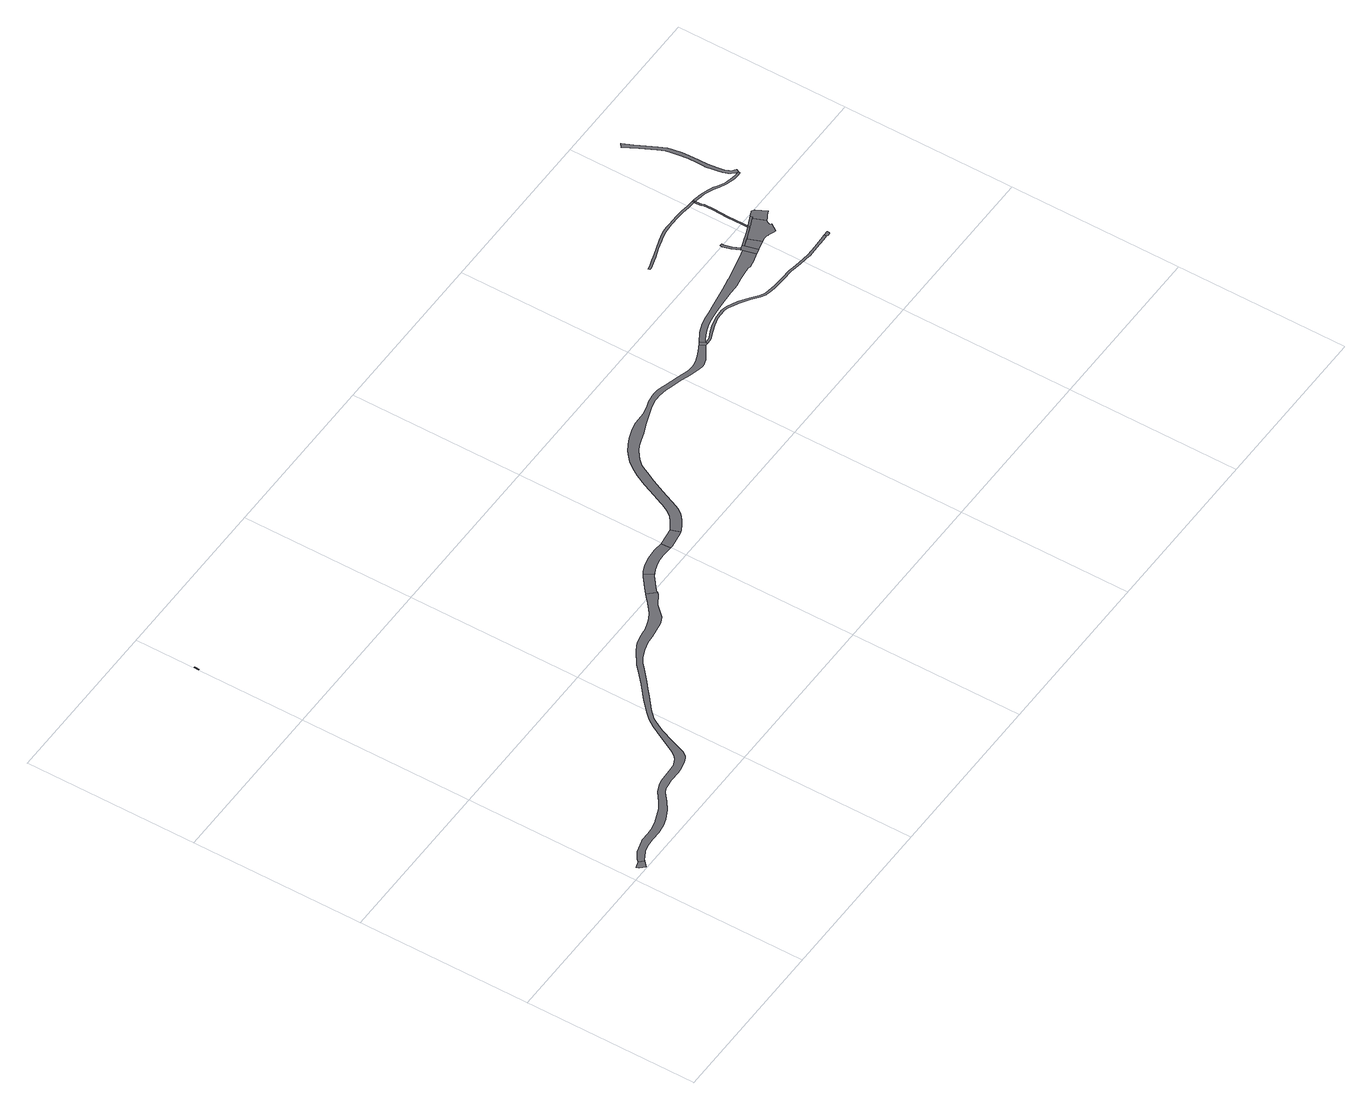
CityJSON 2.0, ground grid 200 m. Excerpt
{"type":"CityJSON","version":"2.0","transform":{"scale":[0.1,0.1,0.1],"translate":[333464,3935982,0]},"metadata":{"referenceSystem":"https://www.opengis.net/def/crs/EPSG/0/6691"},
"CityObjects":{
"road1":{"type":"Road","geometry":[{"type":"MultiSurface","lod":"1","boundaries":[[[0,1,2,3,4,5]]]}]},
"road2":{"type":"Road","geometry":[{"type":"MultiSurface","lod":"1","boundaries":[[[6,7,8,9]]]}]},
"road3":{"type":"Road","attributes":{"function":"2","RoadStructureAttribute.sectionType":"1"},"geometry":[{"type":"MultiSurface","lod":"1","boundaries":[[[10,11,12,13,14,15,16,17,18,19,20,21,22,23,24,25,26,27,28,29,30,31,32,33,34,35,36,37,38,39,40,41,42,43,44,45,46,47,48,49,50,51,52,53,54,55,56,57,58,59,60,61,62,63,64,65,66,67,68,69,70,71,72,73,74,75,76,77,78,79,80,81,82,83,84,85,86,87,88,89,90,91,92,93,94,95,96,2,1]]]}]},
"road4":{"type":"Road","attributes":{"function":"2"},"geometry":[{"type":"MultiSurface","lod":"1","boundaries":[[[54,97,98,99,100,101,102,103,55]]]}]},
"road5":{"type":"Road","attributes":{"function":"2","RoadStructureAttribute.sectionType":"1"},"geometry":[{"type":"MultiSurface","lod":"1","boundaries":[[[104,105,106,107,108,109,110,111,112,113,114,115,116,117,101,100]]]}]},
"road6":{"type":"Road","attributes":{"function":"2"},"geometry":[{"type":"MultiSurface","lod":"1","boundaries":[[[118,110,109,119,120,121,122]]]}]},
"road7":{"type":"Road","attributes":{"function":"2","RoadStructureAttribute.sectionType":"1"},"geometry":[{"type":"MultiSurface","lod":"1","boundaries":[[[121,123,124,125,126,127,128,129,130,131,132,133,134,135,136,137,138,139,140,141,142,143,144,145,146,147,148,149,150,151,152,153,154,155,156,157,158,159,160,161,162,163,164,165,166,167,168,169,170,171,172,173,174,175,176,177,178,179,180,181,182,183,184,185,186,187,188,189,190,191,192,193,194,195,196,197,198,199,200,201,202,203,204,205,206,122]]]}]},
"road8":{"type":"Road","geometry":[{"type":"MultiSurface","lod":"1","boundaries":[[[207,208,165,164,209]]]}]},
"road9":{"type":"Road","attributes":{"function":"2","RoadStructureAttribute.sectionType":"1"},"geometry":[{"type":"MultiSurface","lod":"1","boundaries":[[[210,211,212,213,214,215,216,217,218,219,220,221,222,223,224,225,226,208,207,227,228,229,230,231,232,233,234,235,236,237,238,239,240,241,242,243,244,245,246,247]]]}]},
"road10":{"type":"Road","attributes":{"RoadStructureAttribute.sectionType":"1"},"geometry":[{"type":"MultiSurface","lod":"1","boundaries":[[[248,249,250,251,252,253,254,255,256,257,258,259,260,261,262,263,264,265,266,267,268,269,270,271,272,273,274,275,276,277,278,279,280,281,282,283,284,285,286,287,288,289,290,291,292,293,294,295,296,297,298,299,300,301,302,303,207,209]]]}]},
"road11":{"type":"Road","attributes":{"RoadStructureAttribute.sectionType":"1"},"geometry":[{"type":"MultiSurface","lod":"1","boundaries":[[[304,305,306,307,308,309,310,311,312,313,314,315,316,317,318,319,320,321,322,323,324,325,326,327,328,329,330,331,332,333,334,335,336,337]]]}]},
"road12":{"type":"Road","attributes":{"RoadStructureAttribute.sectionType":"1"},"geometry":[{"type":"MultiSurface","lod":"1","boundaries":[[[338,339,340,341,342,343,344,345,346,347,348]]]}]},
"road13":{"type":"Road","geometry":[{"type":"MultiSurface","lod":"1","boundaries":[[[347,349,247,246,350,351,352,353,354,355,356,348]]]}]},
"road14":{"type":"Road","attributes":{"function":"2","RoadStructureAttribute.sectionType":"1"},"geometry":[{"type":"MultiSurface","lod":"1","boundaries":[[[357,358,352,351,359,360]]]}]},
"road15":{"type":"Road","attributes":{"RoadStructureAttribute.sectionType":"1"},"geometry":[{"type":"MultiSurface","lod":"1","boundaries":[[[361,362,363,364,365,354,353,366,367,368,369,370]]]}]},
"road16":{"type":"Road","geometry":[{"type":"MultiSurface","lod":"1","boundaries":[[[371,372,373,374,375,376,377,378,379,380,381,382,383,384,385,386,387,388,389,390,357,360]]]}]},
"road17":{"type":"Road","geometry":[{"type":"MultiSurface","lod":"1","boundaries":[[[391,392,393,361,370]]]}]},
"road18":{"type":"Road","attributes":{"RoadStructureAttribute.sectionType":"1"},"geometry":[{"type":"MultiSurface","lod":"1","boundaries":[[[394,395,396,397,398,399,400,401,402,403,404,405,406,392,391]]]}]},
"road19":{"type":"Road","attributes":{"RoadStructureAttribute.sectionType":"1"},"geometry":[{"type":"MultiSurface","lod":"1","boundaries":[[[407,408,409,410,411,412,413,414,393,392,415,416,417,418,419,420,421,422,423,337]]]}]},
"road20":{"type":"Road","geometry":[{"type":"MultiSurface","lod":"1","boundaries":[[[424,275,274,425,426,427,428,429]]]}]},
"road21":{"type":"Road","geometry":[{"type":"MultiSurface","lod":"1","boundaries":[[[423,430,304,337]]]}]},
"road22":{"type":"Road","geometry":[{"type":"MultiSurface","lod":"1","boundaries":[[[431,432,433,434,435,436,437,400,399,438,383,382,439]]]}]},
"road23":{"type":"Road","attributes":{"RoadStructureAttribute.sectionType":"1"},"geometry":[{"type":"MultiSurface","lod":"1","boundaries":[[[440,441,442,443,444,445,446,447,448,449,450,451,452,453,454,455,456,457,458,459,460,461,462,463,464,465,466,467,468,469,430,423]]]}]},
"road24":{"type":"Road","attributes":{"RoadStructureAttribute.sectionType":"1"},"geometry":[{"type":"MultiSurface","lod":"1","boundaries":[[[470,471,472,473,474,475,476,477,478,479,480,481,482,483,484,485,486,487,455,488,489,490,491,492,493,494,495,496,497,498,499,500,501,502,503,504]]]}]}
},
"vertices":[
[235,30,0],[272,65,0],[224,116,0],[152,93,0],[163,59,0],[211,7,0],
[21,5252,0],[20,5308,0],[10,5308,0],[11,5252,0],
[293,85,0],[313,95,0],[387,134,0],[468,152,0],[564,159,0],[668,156,0],[774,174,0],[861,197,0],[978,258,0],[1077,327,0],[1170,403,0],[1212,424,0],[1259,434,0],[1342,446,0],[1465,444,0],[1533,449,0],[1619,471,0],[1668,492,0],[1691,504,0],[1705,522,0],[1729,556,0],[1767,653,0],[1795,722,0],[1863,890,0],[1926,1015,0],[1951,1052,0],[2035,1136,0],[2036,1137,0],[2179,1257,0],[2258,1322,0],[2333,1384,0],[2459,1500,0],[2526,1560,0],[2569,1586,0],[2590,1598,0],[2691,1643,0],[2787,1668,0],[2881,1677,0],[2973,1689,0],[3071,1703,0],[3116,1719,0],[3159,1742,0],[3278,1866,0],[3396,1941,0],[3418,1958,0],[3337,2050,0],[3307,2023,0],[3242,1968,0],[3138,1881,0],[3067,1839,0],[3000,1813,0],[2928,1792,0],[2871,1786,0],[2799,1775,0],[2729,1756,0],[2636,1710,0],[2473,1595,0],[2375,1500,0],[2279,1415,0],[2109,1274,0],[1991,1165,0],[1989,1162,0],[1918,1084,0],[1859,1001,0],[1791,876,0],[1731,758,0],[1721,739,0],[1677,657,0],[1638,600,0],[1591,567,0],[1573,559,0],[1530,539,0],[1474,532,0],[1357,530,0],[1279,522,0],[1216,508,0],[1137,471,0],[1027,389,0],[943,336,0],[856,300,0],[764,266,0],[670,247,0],[597,241,0],[497,242,0],[480,240,0],[332,195,0],[256,145,0],
[3426,1975,0],[3432,1990,0],[3588,2115,0],[3615,2127,0],[3547,2216,0],[3521,2199,0],[3365,2074,0],
[3662,2148,0],[3750,2178,0],[3800,2187,0],[3873,2188,0],[3954,2184,0],[4001,2182,0],[3994,2296,0],[3898,2302,0],[3882,2302,0],[3788,2300,0],[3743,2294,0],[3647,2267,0],[3630,2260,0],[3579,2239,0],
[4012,2295,0],[4027,2181,0],[4216,2208,0],[4236,2216,0],[4200,2322,0],
[4256,2224,0],[4320,2258,0],[4378,2299,0],[4436,2346,0],[4471,2388,0],[4479,2402,0],[4505,2446,0],[4538,2530,0],[4605,2672,0],[4673,2827,0],[4733,2945,0],[4787,3043,0],[4839,3105,0],[4883,3139,0],[4938,3176,0],[4995,3210,0],[5050,3230,0],[5161,3266,0],[5270,3310,0],[5391,3353,0],[5487,3387,0],[5512,3395,0],[5562,3406,0],[5602,3412,0],[5631,3414,0],[5675,3414,0],[5731,3408,0],[5784,3397,0],[5825,3387,0],[5983,3341,0],[6092,3305,0],[6171,3284,0],[6206,3274,0],[6248,3268,0],[6283,3269,0],[6308,3277,0],[6347,3292,0],[6370,3305,0],[6412,3332,0],[6458,3362,0],[6495,3388,0],[6509,3398,0],[6475,3456,0],[6465,3450,0],[6439,3436,0],[6409,3421,0],[6361,3397,0],[6301,3374,0],[6290,3369,0],[6263,3361,0],[6232,3353,0],[6189,3349,0],[6133,3356,0],[5998,3397,0],[5837,3442,0],[5798,3454,0],[5734,3470,0],[5666,3474,0],[5637,3472,0],[5599,3468,0],[5557,3459,0],[5497,3443,0],[5384,3417,0],[5239,3409,0],[5143,3388,0],[5087,3372,0],[5026,3350,0],[4947,3311,0],[4877,3268,0],[4819,3221,0],[4767,3174,0],[4707,3103,0],[4643,3006,0],[4578,2872,0],[4514,2725,0],[4513,2721,0],[4459,2597,0],[4448,2572,0],[4408,2498,0],[4382,2460,0],[4353,2428,0],[4306,2388,0],[4260,2356,0],[4220,2333,0],
[6544,3423,0],[6512,3478,0],[6544,3398,0],
[7704,3766,0],[7583,3741,0],[7500,3724,0],[7409,3704,0],[7396,3701,0],[7390,3700,0],[7243,3670,0],[7098,3647,0],[6987,3629,0],[6902,3616,0],[6809,3603,0],[6740,3588,0],[6691,3573,0],[6654,3559,0],[6625,3544,0],[6583,3519,0],[6548,3499,0],[6577,3446,0],[6613,3468,0],[6662,3491,0],[6704,3509,0],[6770,3531,0],[6835,3544,0],[6889,3551,0],[7013,3565,0],[7147,3572,0],[7248,3578,0],[7321,3579,0],[7364,3583,0],[7461,3599,0],[7509,3605,0],[7628,3619,0],[7654,3612,0],[7705,3617,0],[7729,3623,0],[7812,3643,0],[7836,3649,0],[7800,3793,0],
[6594,3398,0],[6627,3406,0],[6705,3441,0],[6788,3474,0],[6884,3496,0],[6996,3501,0],[7003,3501,0],[7022,3498,0],[7062,3488,0],[7117,3461,0],[7174,3435,0],[7281,3362,0],[7368,3296,0],[7421,3267,0],[7426,3265,0],[7469,3253,0],[7545,3242,0],[7599,3237,0],[7687,3232,0],[7833,3227,0],[7888,3218,0],[7975,3204,0],[8108,3188,0],[8110,3188,0],[8235,3189,0],[8356,3191,0],[8428,3196,0],[8426,3221,0],[8354,3216,0],[8235,3214,0],[8110,3213,0],[8108,3213,0],[7978,3229,0],[7927,3237,0],[7859,3248,0],[7835,3252,0],[7688,3257,0],[7601,3262,0],[7559,3266,0],[7547,3267,0],[7475,3277,0],[7450,3284,0],[7430,3290,0],[7382,3317,0],[7296,3382,0],[7187,3457,0],[7128,3484,0],[7070,3512,0],[7027,3523,0],[7005,3526,0],[6996,3526,0],[6880,3521,0],[6780,3498,0],[6696,3464,0],[6619,3430,0],[6591,3423,0],
[8086,4586,0],[8051,4590,0],[8002,4594,0],[7974,4597,0],[7911,4603,0],[7825,4611,0],[7706,4611,0],[7644,4609,0],[7580,4605,0],[7511,4590,0],[7505,4588,0],[7455,4573,0],[7345,4539,0],[7235,4502,0],[7185,4486,0],[7129,4470,0],[7087,4458,0],[7071,4456,0],[7075,4431,0],[7093,4434,0],[7192,4462,0],[7243,4478,0],[7353,4515,0],[7462,4549,0],[7517,4566,0],[7584,4580,0],[7645,4584,0],[7707,4586,0],[7824,4586,0],[7909,4578,0],[8000,4569,0],[8023,4567,0],[8049,4565,0],[8083,4561,0],
[7820,3834,0],[7782,3912,0],[7768,3956,0],[7762,3997,0],[7761,4023,0],[7731,4022,0],[7732,3995,0],[7738,3949,0],[7754,3900,0],[7794,3817,0],[7821,3831,0],
[7800,3796,0],[7864,3656,0],[7900,3666,0],[7861,3811,0],[7861,3813,0],[7853,3837,0],[7839,3832,0],[7823,3827,0],
[7957,3842,0],[7942,3836,0],[7991,3690,0],[8015,3697,0],
[8094,3927,0],[8059,3912,0],[7995,3888,0],[7940,3867,0],[7894,3851,0],[7862,3813,0],[7905,3830,0],[7983,3859,0],[7990,3862,0],[8102,3907,0],
[8050,3703,0],[8074,3704,0],[8101,3700,0],[8114,3695,0],[8116,3694,0],[8173,3673,0],[8206,3660,0],[8263,3750,0],[8253,3756,0],[8252,3768,0],[8263,3801,0],[8275,3815,0],[8219,3950,0],[8189,3938,0],[8185,3936,0],[8119,3909,0],[8117,3908,0],[8102,3900,0],[7993,3857,0],[7986,3854,0],
[8117,3913,0],[8109,3933,0],[8094,3933,0],
[8119,3914,0],[8165,3933,0],[8182,3940,0],[8184,3941,0],[8222,3957,0],[8241,3965,0],[8231,3986,0],[8216,3980,0],[8201,3973,0],[8179,3963,0],[8155,3952,0],[8119,3937,0],[8117,3936,0],
[8085,4529,0],[8088,4481,0],[8094,4471,0],[8101,4457,0],[8101,4452,0],[8100,4347,0],[8095,4175,0],[8096,3996,0],[8111,3996,0],[8110,4175,0],[8115,4347,0],[8116,4460,0],[8106,4480,0],[8103,4485,0],[8103,4492,0],[8101,4520,0],[8099,4560,0],
[8480,3224,0],[8436,3194,0],[8442,3188,0],[8472,3188,0],[8475,3196,0],[8482,3199,0],
[8101,4585,0],
[8325,3841,0],[8335,3846,0],[8393,3875,0],[8332,3998,0],[8301,4012,0],[8295,4015,0],[8289,4012,0],[8244,3960,0],[8310,3833,0],
[8106,4559,0],[8115,4558,0],[8124,4556,0],[8126,4556,0],[8131,4555,0],[8187,4546,0],[8238,4534,0],[8298,4513,0],[8342,4496,0],[8343,4495,0],[8393,4465,0],[8473,4423,0],[8577,4399,0],[8627,4395,0],[8674,4391,0],[8676,4416,0],[8629,4420,0],[8580,4424,0],[8481,4446,0],[8405,4487,0],[8354,4518,0],[8342,4523,0],[8307,4537,0],[8245,4558,0],[8192,4570,0],[8142,4579,0],[8127,4581,0],[8125,4581,0],[8117,4583,0],[8109,4584,0],
[8316,5590,0],[8402,5432,0],[8485,5268,0],[8518,5184,0],[8530,5132,0],[8546,5035,0],[8554,4958,0],[8555,4938,0],[8555,4918,0],[8555,4841,0],[8555,4740,0],[8555,4735,0],[8568,4629,0],[8575,4597,0],[8586,4545,0],[8602,4492,0],[8619,4464,0],[8656,4429,0],[8697,4450,0],[8680,4461,0],[8650,4489,0],[8639,4508,0],[8624,4554,0],[8608,4635,0],[8594,4740,0],[8595,4840,0],[8595,4905,0],[8594,4960,0],[8586,5041,0],[8570,5140,0],[8557,5196,0],[8521,5284,0],[8438,5450,0],[8410,5508,0],[8357,5620,0]
]}
